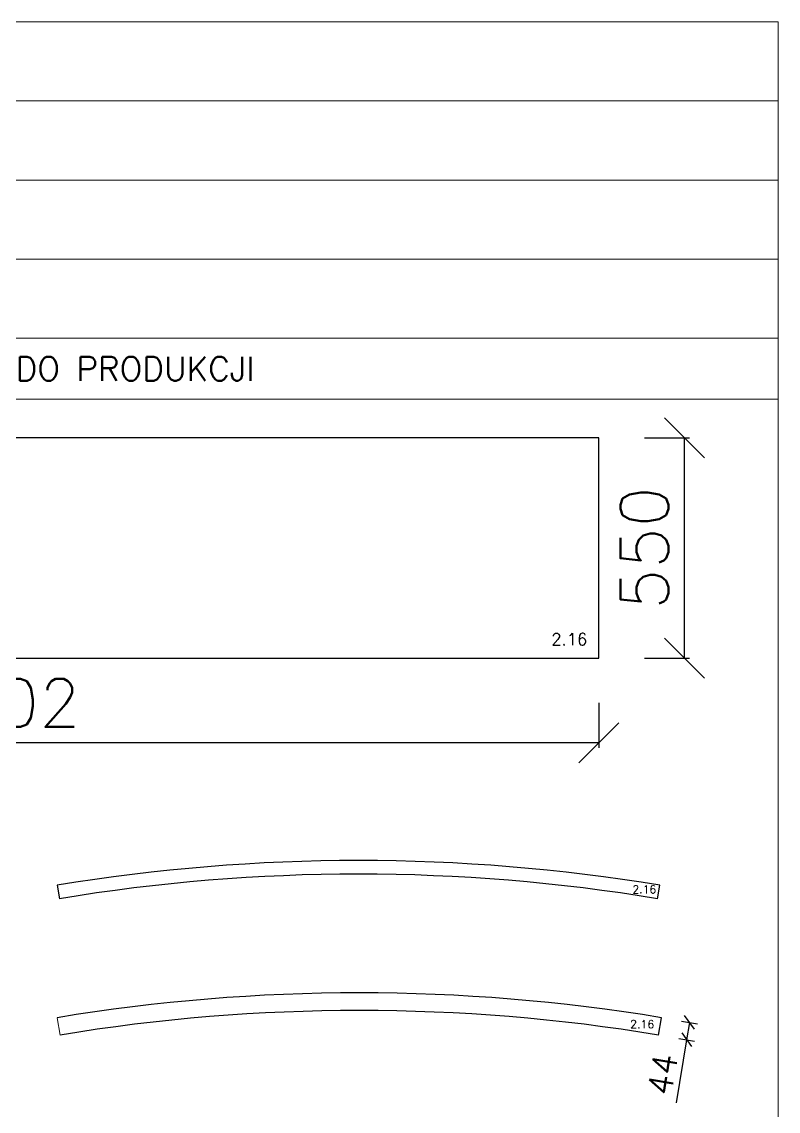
# Model space of a CAD drawing. Header units: millimetres. Extents: x 5046 to 103012, y -15969 to 47766.
# Drawn here: x 84212 to 86102, y 20982 to 23703 of the extents above; entities that cross this region are included whole.
import ezdxf

# ---------------------------------------------------------------- set-up
doc = ezdxf.new("R2010")
doc.units = ezdxf.units.MM
doc.layers.get('0').update_dxf_attribs({"lineweight": 0})
doc.layers.get('Defpoints').update_dxf_attribs({"lineweight": 0})
for name, color, linetype, lineweight in [('DIM', 3, 'Continuous', 0), ('Pomocnicze', 252, 'Continuous', 0), ('TEXT', 2, 'Continuous', 0)]:
    doc.layers.add(name, color=color, linetype=linetype, lineweight=lineweight)
doc.styles.add('Skala 1-20', font='simplex.shx', dxfattribs={"height": 60})
doc.styles.add('Skala 1-50', font='simplex.shx', dxfattribs={"height": 120})
doc.dimstyles.new('Skala 1-20', dxfattribs={"dimtxt": 6, "dimasz": 30, "dimexe": 20, "dimexo": 0.625, "dimgap": 15, "dimtad": 1, "dimdec": 0, "dimtxsty": 'Skala 1-20', "dimblk": 'OBLIQUE', "dimcen": 2.5, "dimadec": 0, "dimazin": 0, "dimtfac": 1, "dimtdec": 0, "dimtmove": 0, "dimatfit": 3, "dimldrblk": 'OBLIQUE', "dimfxl": 20, "dimfxlon": 1, "dimarcsym": 0})
doc.dimstyles.new('Skala 1-50', dxfattribs={"dimtxt": 12, "dimasz": 100, "dimexe": 12.5, "dimexo": 0.625, "dimgap": 40, "dimtad": 1, "dimdec": 0, "dimtxsty": 'Skala 1-50', "dimblk": 'OBLIQUE', "dimcen": 2.5, "dimadec": 0, "dimazin": 0, "dimtfac": 1, "dimtdec": 0, "dimtmove": 0, "dimatfit": 3, "dimldrblk": 'OBLIQUE', "dimfxl": 100, "dimfxlon": 1, "dimarcsym": 0})

# ---------------------------------------------------------------- blocks, each defined once
blk = doc.blocks.new('_Oblique')
at = {"color": 0, "linetype": 'ByBlock', "lineweight": -2}
blk.add_line((-0.5, -0.5), (0.5, 0.5), dxfattribs=at)
blk = doc.blocks.new('*D3321')
at = {"layer": 'Defpoints', "color": 0}
for p in [(85653.2, 22663.8), (85867.2, 22663.8), (85653.2, 22113.8)]:
    blk.add_point(p, dxfattribs=at)
at = {"layer": 'DIM', "color": 0, "lineweight": -2}
for p, q in [((85767.2, 22663.8), (85879.7, 22663.8)), ((85867.2, 22113.8), (85867.2, 22663.8)), ((85767.2, 22113.8), (85879.7, 22113.8))]:
    blk.add_line(p, q, dxfattribs=at)
at = {"layer": 'DIM', "color": 0, "linetype": 'ByBlock', "lineweight": -2, "xscale": 100, "yscale": 100, "zscale": 100}
for p, rotation in [((85867.2, 22663.8), 90), ((85867.2, 22113.8), 270)]:
    blk.add_blockref('_Oblique', p, dxfattribs=dict(at, rotation=rotation))
at = {"layer": 'DIM', "color": 0, "insert": (85767.2, 22388.8), "char_height": 120, "attachment_point": 5, "rotation": 90, "style": 'Skala 1-50'}
blk.add_mtext('550', dxfattribs=at)
blk = doc.blocks.new('*D3322')
at = {"layer": 'Defpoints', "color": 0}
for p in [(82651.5, 22113.8), (85653.2, 22113.8), (82651.5, 21902)]:
    blk.add_point(p, dxfattribs=at)
at = {"layer": 'DIM', "color": 0, "lineweight": -2}
for p, q in [((82651.5, 22002), (82651.5, 21889.5)), ((85653.2, 22002), (85653.2, 21889.5)), ((85653.2, 21902), (82651.5, 21902))]:
    blk.add_line(p, q, dxfattribs=at)
at = {"layer": 'DIM', "color": 0, "linetype": 'ByBlock', "lineweight": -2, "xscale": 100, "yscale": 100, "zscale": 100, "rotation": 180}
blk.add_blockref('_Oblique', (82651.5, 21902), dxfattribs=at)
at = {"layer": 'DIM', "color": 0, "linetype": 'ByBlock', "lineweight": -2, "xscale": 100, "yscale": 100, "zscale": 100}
blk.add_blockref('_Oblique', (85653.2, 21902), dxfattribs=at)
at = {"layer": 'DIM', "color": 0, "insert": (84152.4, 22002), "char_height": 120, "attachment_point": 5, "style": 'Skala 1-50'}
blk.add_mtext('3002', dxfattribs=at)
blk = doc.blocks.new('*D3324')
at = {"layer": 'Defpoints', "color": 0}
for p in [(85809.6, 21215.4), (85802.4, 21172), (85872.7, 21160.4)]:
    blk.add_point(p, dxfattribs=at)
at = {"layer": 'DIM', "color": 0, "lineweight": -2}
for p, q in [((85860.2, 21207.1), (85899.7, 21200.5)), ((85879.9, 21203.8), (85872.7, 21160.4)), ((85872.7, 21160.4), (85846.6, 21002.5)), ((85853, 21163.7), (85892.5, 21157.1))]:
    blk.add_line(p, q, dxfattribs=at)
at = {"layer": 'DIM', "color": 0, "linetype": 'ByBlock', "lineweight": -2, "xscale": 30, "yscale": 30, "zscale": 30}
for p, rotation in [((85879.9, 21203.8), 80.6086195739487), ((85872.7, 21160.4), 260.6086195739487)]:
    blk.add_blockref('_Oblique', p, dxfattribs=dict(at, rotation=rotation))
at = {"layer": 'DIM', "color": 0, "insert": (85812.8, 21074), "char_height": 60, "attachment_point": 5, "rotation": 80.6086, "style": 'Skala 1-20'}
blk.add_mtext('44', dxfattribs=at)

msp = doc.modelspace()

# ---------------------------------------------------------------- linework, layer by layer
at = {"color": 7, "linetype": 'Continuous', "lineweight": 25}
for p, q in [((85653.2, 22663.8), (82651.5, 22663.8)), ((85653.2, 22113.8), (85653.2, 22663.8)), ((82651.5, 22113.8), (85653.2, 22113.8)), ((84300.5, 21546.3), (84306, 21512.8)), ((85800.2, 21512.8), (85805.7, 21546.3)), ((85802.4, 21172), (85809.6, 21215.4))]:
    msp.add_line(p, q, dxfattribs=at)
msp.add_line((84300.5, 21215.4), (84307.7, 21172))
for centre, radius, start, end in [((85053.1, 16994.1), 4614, 80.6123, 99.3874), ((85053.1, 16994.1), 4580, 80.6123, 99.3877), ((85055, 16653.5), 4624, 80.6086, 99.3914), ((85055, 16653.5), 4580, 80.6086, 99.3914)]:
    msp.add_arc(centre, radius, start, end, dxfattribs=at)
at = {"layer": 'Pomocnicze'}
for p, q in [((86101.5, 23505.8), (78416.1, 23505.8)), ((86101.5, 23308.1), (78416.1, 23308.1)), ((86101.5, 23110.5), (78416.1, 23110.5)), ((86101.5, 22912.9), (78416.1, 22912.9)), ((86101.5, 22760.5), (78416.1, 22760.5))]:
    msp.add_line(p, q, dxfattribs=at)
msp.add_lwpolyline([(78416.1, 23703.4), (78416.1, 18062), (86101.5, 18062), (86101.5, 23703.4)], close=True, dxfattribs=at)

# ---------------------------------------------------------------- texts
at = {"layer": 'TEXT', "attachment_point": 1}
for s, insert, char_height, width, style in [('\\pxqc;ELEMENTY DO PRODUKCJI', (82451.5, 22866.7), 60, 3650, 'Skala 1-20'), ('2.16', (85534.6, 22175.7), 30, 74.012, 'Skala 1-50'), ('2.16', (85737.1, 21546.1), 20, 74.012, 'Skala 1-50'), ('2.16', (85731.7, 21209.2), 20, 74.012, 'Skala 1-50')]:
    msp.add_mtext(s, dxfattribs=dict(at, insert=insert, char_height=char_height, width=width, style=style))

# ---------------------------------------------------------------- dimensions: what is measured, and where the dimension line sits
at = {"layer": 'DIM'}
dim = msp.add_linear_dim(base=(85867.2, 22663.8), p1=(85653.2, 22113.8), p2=(85653.2, 22663.8), angle=90, dimstyle='Skala 1-50', dxfattribs=at)
dim.commit()
dim.dimension.update_dxf_attribs({"geometry": '*D3321', "text_midpoint": (85767.2, 22388.8)})
dim = msp.add_linear_dim(base=(82651.5, 21902), p1=(85653.2, 22113.8), p2=(82651.5, 22113.8), dimstyle='Skala 1-50', dxfattribs=at)
dim.commit()
dim.dimension.update_dxf_attribs({"geometry": '*D3322', "text_midpoint": (84152.4, 22002)})
dim = msp.add_aligned_dim(p1=(85809.6, 21215.4), p2=(85802.4, 21172), distance=71.3, dimstyle='Skala 1-20', dxfattribs=at)
dim.commit()
dim.dimension.update_dxf_attribs({"geometry": '*D3324', "text_midpoint": (85812.8, 21074)})

doc.saveas('drawing.dxf')
